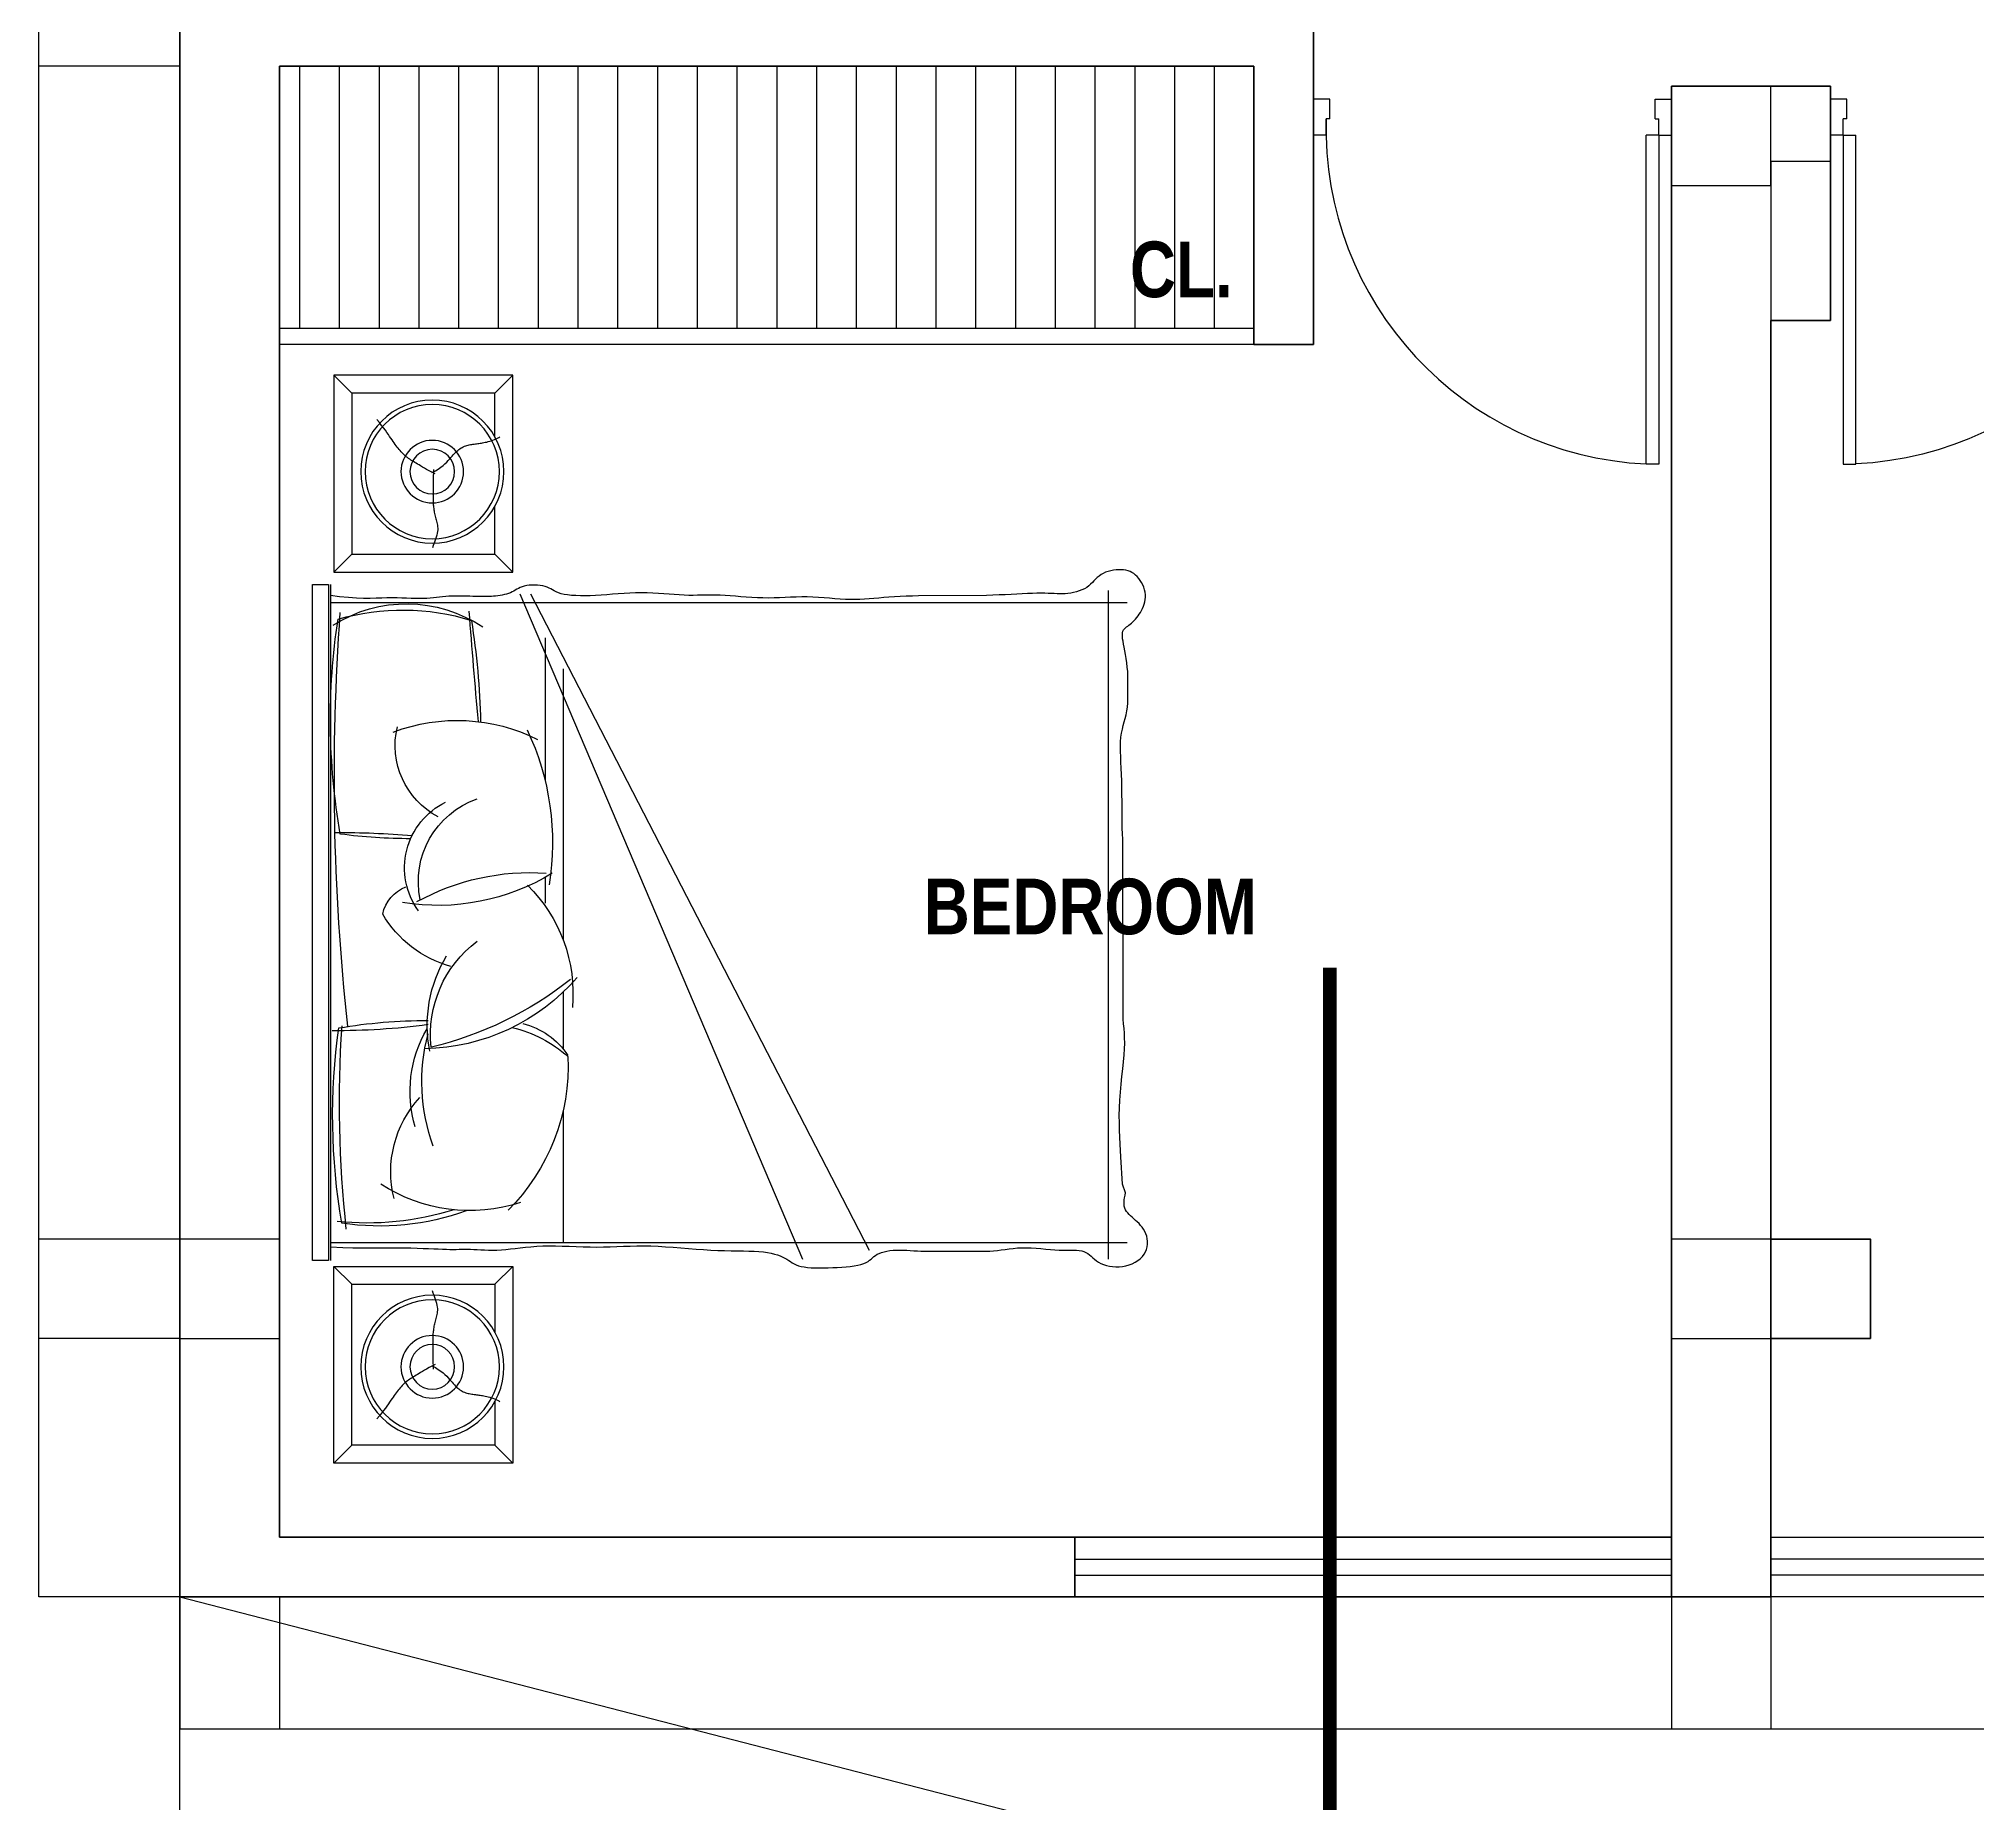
# Model space of a CAD drawing. Header units: millimetres. Extents: x -249630 to 95394, y -188036 to 109963.
# Drawn here: x -84215 to -78123, y 32017 to 37564 of the extents above; entities that cross this region are included whole.
import ezdxf

# ---------------------------------------------------------------- set-up
doc = ezdxf.new("R2010")
doc.units = ezdxf.units.MM
doc.header["$PDMODE"] = 2
doc.linetypes.add('ACAD_ISO04W100', pattern=[30, 24, -3, 0, -3])
for name, color, linetype in [('04', 4, 'Continuous'), ('cotas', 1, 'Continuous'), ('Layer1', 2, 'Continuous'), ('Layer11', 30, 'Continuous'), ('Layer2', 8, 'Continuous'), ('Layer3', 3, 'Continuous'), ('PUERTAS', 14, 'Continuous'), ('SUBTITULOS', 90, 'Continuous'), ('VEREDA', 1, 'Continuous')]:
    doc.layers.add(name, color=color, linetype=linetype)
doc.layers.add('MUROS', color=6, linetype='Continuous', lineweight=60)
doc.styles.add('COTAS', font='arial.ttf', dxfattribs={"width": 1.1})
doc.styles.add('SUBTITULOS(E)', font='swisscbi.ttf', dxfattribs={"oblique": 15, "height": 0.2})
doc.dimstyles.new('COTA1-50', dxfattribs={"dimscale": 0.5, "dimtxt": 0.22, "dimasz": 0.12, "dimexe": 0.08, "dimexo": 0.05, "dimgap": 0.076, "dimtad": 2, "dimzin": 4, "dimdsep": 46, "dimtxsty": 'COTAS', "dimblk": 'ARCHTICK', "dimcen": -0.1, "dimclrd": 141, "dimclre": 141, "dimclrt": 11, "dimadec": 0, "dimazin": 0, "dimtfac": 1, "dimtix": 1, "dimtmove": 1, "dimatfit": 3, "dimfxl": 1, "dimtolj": 1, "dimtzin": 0, "dimarcsym": 0})

# ---------------------------------------------------------------- blocks, each defined once
blk = doc.blocks.new('CAM-10')
for p, q in [((0.0258, 0), (0.0708, -0.045)), ((0.5208, 0), (0.4758, -0.045)), ((0.5523, 0.0087), (2.2523, 0.0087)), ((0.5973, 0.0087), (0.5973, -1.9947)), ((2.2073, 0.0087), (2.2073, -1.9947)), ((2.267, 0), (2.312, -0.045)), ((2.762, 0), (2.717, -0.045)), ((0.0258, -0.45), (0.0708, -0.405)), ((0.4758, -0.405), (0.5208, -0.45)), ((2.312, -0.405), (2.267, -0.45)), ((2.762, -0.45), (2.717, -0.405)), ((0.5752, -0.4673), (2.2487, -1.1782)), ((0.5752, -0.4939), (2.2259, -1.3455)), ((0.6862, -0.5313), (1.0469, -0.5313)), ((1.2887, -0.5313), (1.3538, -0.5313)), ((0.7643, -0.5763), (1.4457, -0.5763)), ((1.5772, -0.5763), (1.7202, -0.5763)), ((1.8762, -0.5763), (2.2073, -0.5763)), ((0.5669, -1.9463), (2.2487, -1.9463))]:
    blk.add_line(p, q)
for points in [[(0.5523, 0.0132), (2.2523, 0.0132), (2.2523, 0.0537), (0.5523, 0.0537)], [(0.5208, 0), (0.5208, -0.45), (0.0258, -0.45), (0.0258, 0)], [(2.267, 0), (2.267, -0.45), (2.762, -0.45), (2.762, 0)]]:
    blk.add_lwpolyline(points, close=True)
for points in [[(2.2181, 0.0087), (2.2195, -0.0224), (2.2202, -0.0478), (2.2206, -0.0722), (2.2207, -0.0954), (2.2207, -0.1174), (2.2205, -0.1383), (2.2205, -0.158), (2.2205, -0.1764), (2.2207, -0.1936), (2.2211, -0.2096), (2.2216, -0.2245), (2.2221, -0.2382), (2.2227, -0.2509), (2.2232, -0.2625), (2.2237, -0.2732), (2.224, -0.2829), (2.2241, -0.2917), (2.2242, -0.2999), (2.2241, -0.3075), (2.224, -0.3147), (2.2239, -0.3218), (2.2238, -0.3289), (2.2238, -0.3361), (2.224, -0.3437), (2.2243, -0.3518), (2.2247, -0.3604), (2.2252, -0.3695), (2.2256, -0.379), (2.2258, -0.389), (2.2259, -0.3993), (2.2258, -0.41), (2.2252, -0.421), (2.2243, -0.4323), (2.2231, -0.444), (2.2217, -0.4561), (2.2203, -0.4687), (2.2188, -0.4818), (2.2175, -0.4955), (2.2164, -0.5099), (2.2157, -0.5249), (2.2155, -0.5407), (2.2156, -0.5572), (2.216, -0.5741), (2.2165, -0.5914), (2.2171, -0.6089), (2.2177, -0.6264), (2.2181, -0.6439), (2.2183, -0.6612), (2.2181, -0.6781), (2.2177, -0.6948), (2.2171, -0.7114), (2.2165, -0.728), (2.216, -0.7447), (2.2156, -0.7617), (2.2155, -0.779), (2.2157, -0.7968), (2.2164, -0.8151), (2.2175, -0.8339), (2.2188, -0.8529), (2.2203, -0.8722), (2.2219, -0.8914), (2.2234, -0.9105), (2.2248, -0.9292), (2.2259, -0.9476), (2.2267, -0.9653), (2.2272, -0.9824), (2.2275, -0.9988), (2.2278, -1.0145), (2.228, -1.0294), (2.2284, -1.0434), (2.2289, -1.0565), (2.2297, -1.0686), (2.2308, -1.0797), (2.2323, -1.0899), (2.234, -1.0992), (2.236, -1.1076), (2.2383, -1.1153), (2.2407, -1.1222), (2.2434, -1.1283), (2.2461, -1.1339), (2.249, -1.1388), (2.252, -1.1434), (2.2549, -1.1478), (2.2578, -1.1522), (2.2605, -1.1569), (2.263, -1.162), (2.2652, -1.1678), (2.267, -1.1744), (2.2685, -1.1821), (2.2696, -1.1906), (2.2703, -1.2), (2.2708, -1.2101), (2.2709, -1.2206), (2.2709, -1.2316), (2.2706, -1.2429), (2.2702, -1.2543), (2.2697, -1.2656), (2.269, -1.2769), (2.2681, -1.2878), (2.267, -1.2982), (2.2657, -1.308), (2.2642, -1.3171), (2.2623, -1.3252), (2.2601, -1.3322), (2.2575, -1.338), (2.2547, -1.3429), (2.2517, -1.347), (2.2486, -1.3506), (2.2455, -1.3541), (2.2424, -1.3576), (2.2394, -1.3614), (2.2366, -1.3658), (2.2342, -1.3709), (2.232, -1.3768), (2.2302, -1.3834), (2.2287, -1.3905), (2.2274, -1.3981), (2.2266, -1.4061), (2.2261, -1.4143), (2.2259, -1.4228), (2.226, -1.4314), (2.2265, -1.4401), (2.227, -1.449), (2.2276, -1.4579), (2.2282, -1.4669), (2.2286, -1.476), (2.2287, -1.6402), (2.2284, -1.6494), (2.2277, -1.6587), (2.2267, -1.6681), (2.2254, -1.6777), (2.2241, -1.6875), (2.2227, -1.6976), (2.2216, -1.708), (2.2207, -1.7187), (2.2202, -1.7299), (2.2202, -1.7415), (2.2206, -1.7534), (2.2214, -1.7656), (2.2223, -1.7777), (2.2234, -1.7898), (2.2244, -1.8015), (2.2252, -1.8129), (2.2259, -1.8237), (2.2262, -1.8338), (2.2263, -1.8432), (2.2263, -1.8519), (2.2264, -1.8599), (2.2266, -1.8673), (2.2271, -1.8741), (2.2281, -1.8802), (2.2297, -1.8858), (2.2319, -1.8907), (2.2347, -1.8952), (2.238, -1.8995), (2.2416, -1.9037), (2.2453, -1.9079), (2.2491, -1.9123), (2.2528, -1.9171), (2.2563, -1.9225), (2.2594, -1.9286), (2.2621, -1.9352), (2.2644, -1.9424), (2.2662, -1.95), (2.2674, -1.9579), (2.2679, -1.9661), (2.2679, -1.9744), (2.267, -1.9827), (2.2655, -1.991), (2.2632, -1.9991), (2.2602, -2.0069), (2.2566, -2.0142), (2.2524, -2.0211), (2.2476, -2.0273), (2.2424, -2.0327), (2.2366, -2.0372), (2.2305, -2.0407), (2.2241, -2.0433), (2.2174, -2.045), (2.2107, -2.0458), (2.2039, -2.0459), (2.1973, -2.0451), (2.1908, -2.0437), (2.1847, -2.0416), (2.179, -2.039), (2.1736, -2.0358), (2.1686, -2.0322), (2.1639, -2.0283), (2.1594, -2.0242), (2.1552, -2.0199), (2.1512, -2.0155), (2.1473, -2.0112), (2.1436, -2.007), (2.1399, -2.003), (2.1362, -1.9993), (2.1325, -1.9959), (2.1286, -1.9929), (2.1245, -1.9904), (2.1203, -1.9884), (2.1157, -1.9871), (2.1107, -1.9865), (2.1055, -1.9865), (2.1, -1.987), (2.0942, -1.9879), (2.0882, -1.989), (2.0821, -1.9903), (2.0603, -1.9826), (1.9918, -1.9781), (1.9759, -1.9775), (1.9593, -1.9768), (1.9422, -1.976), (1.9245, -1.9753), (1.9063, -1.9748), (1.8876, -1.9747), (1.8684, -1.9751), (1.8487, -1.9761), (1.8288, -1.9776), (1.809, -1.9794), (1.7894, -1.9814), (1.7704, -1.9834), (1.7523, -1.9853), (1.7352, -1.9868), (1.7195, -1.9878), (1.7053, -1.9882), (1.6923, -1.9881), (1.6802, -1.9875), (1.6685, -1.9867), (1.657, -1.9856), (1.6452, -1.9846), (1.1928, -1.9835), (1.1794, -1.9827), (1.1648, -1.9821), (1.149, -1.9818), (1.1324, -1.9816), (1.1152, -1.9815), (1.0977, -1.9815), (1.0801, -1.9814), (1.0627, -1.9812), (1.0458, -1.9808), (1.0295, -1.9802), (1.014, -1.9795), (0.9992, -1.9788), (0.9851, -1.9782), (0.9717, -1.9778), (0.9591, -1.9777), (0.9473, -1.978), (0.9362, -1.9789), (0.9259, -1.9804), (0.9161, -1.9824), (0.9068, -1.9847), (0.8977, -1.9871), (0.8887, -1.9896), (0.8796, -1.9919), (0.8701, -1.9939), (0.8602, -1.9954), (0.8497, -1.9963), (0.7937, -1.9965), (0.7824, -1.9963), (0.771, -1.9957), (0.7597, -1.9947), (0.7486, -1.9934), (0.7379, -1.9919), (0.7278, -1.9903), (0.7184, -1.9886), (0.7099, -1.987), (0.702, -1.9855), (0.6949, -1.9841), (0.6885, -1.9831), (0.6827, -1.9825), (0.6777, -1.9823), (0.6733, -1.9827), (0.6696, -1.9837), (0.6664, -1.9853), (0.6636, -1.9874), (0.6611, -1.9899), (0.6588, -1.9927), (0.6566, -1.9958), (0.6543, -1.999), (0.6518, -2.0023), (0.649, -2.0057), (0.646, -2.009), (0.6427, -2.0123), (0.6391, -2.0155), (0.6352, -2.0187), (0.631, -2.0218), (0.6267, -2.0248), (0.622, -2.0277), (0.6172, -2.0305), (0.6121, -2.0331), (0.6068, -2.0354), (0.6013, -2.0374), (0.5956, -2.0389), (0.5898, -2.04), (0.5838, -2.0405), (0.5777, -2.0404), (0.5715, -2.0395), (0.5652, -2.0381), (0.559, -2.036), (0.553, -2.0335), (0.5472, -2.0305), (0.5417, -2.0271), (0.5366, -2.0234), (0.5321, -2.0195), (0.5281, -2.0153), (0.5247, -2.011), (0.5218, -2.0064), (0.5195, -2.0016), (0.5177, -1.9966), (0.5163, -1.9912), (0.5154, -1.9855), (0.515, -1.9795), (0.515, -1.9732), (0.5154, -1.9666), (0.5162, -1.9599), (0.5174, -1.9532), (0.5192, -1.9467), (0.5213, -1.9403), (0.5239, -1.9344), (0.527, -1.9288), (0.5306, -1.9239), (0.5345, -1.9194), (0.5386, -1.9151), (0.5429, -1.911), (0.5473, -1.9069), (0.5515, -1.9026), (0.5556, -1.8979), (0.5593, -1.8927), (0.5627, -1.887), (0.5656, -1.8806), (0.5682, -1.8739), (0.5703, -1.8669), (0.5721, -1.8597), (0.5735, -1.8525), (0.5745, -1.8453), (0.5752, -1.8382), (0.5755, -1.8315), (0.5755, -1.8248), (0.5753, -1.8181), (0.575, -1.8112), (0.5746, -1.8039), (0.5743, -1.7961), (0.574, -1.7875), (0.5739, -1.778), (0.574, -1.7675), (0.5743, -1.7561), (0.5748, -1.7437), (0.5754, -1.7306), (0.5761, -1.7168), (0.5768, -1.7024), (0.5776, -1.6875), (0.5783, -1.6722), (0.579, -1.6566), (0.5797, -1.6409), (0.5803, -1.4701), (0.5809, -1.4545), (0.5816, -1.4391), (0.5823, -1.424), (0.5831, -1.4095), (0.584, -1.3956), (0.585, -1.3824), (0.5861, -1.3698), (0.5871, -1.3577), (0.5881, -1.3459), (0.5889, -1.3342), (0.5895, -1.3226), (0.5898, -1.3108), (0.5897, -1.2986), (0.5893, -1.286), (0.5886, -1.273), (0.5876, -1.2597), (0.5866, -1.2461), (0.5855, -1.2323), (0.5846, -1.2183), (0.5838, -1.2043), (0.5834, -1.1903), (0.5833, -1.1763), (0.5836, -1.1623), (0.5841, -1.1484), (0.5847, -1.1345), (0.5852, -1.1206), (0.5857, -1.1067), (0.586, -1.0927), (0.5859, -1.0787), (0.5855, -1.0647), (0.5847, -1.0507), (0.5838, -1.0367), (0.5827, -1.023), (0.5816, -1.0094), (0.5805, -0.9962), (0.5796, -0.9834), (0.579, -0.971), (0.5786, -0.9591), (0.5786, -0.9477), (0.5787, -0.9365), (0.579, -0.9255), (0.5792, -0.9145), (0.5793, -0.9034), (0.5793, -0.8921), (0.579, -0.8804), (0.5783, -0.8683), (0.5774, -0.8557), (0.5764, -0.8428), (0.5753, -0.8295), (0.5743, -0.8158), (0.5734, -0.8019), (0.5728, -0.7877), (0.5726, -0.7733), (0.5728, -0.7587), (0.5734, -0.7441), (0.5743, -0.7294), (0.5754, -0.7147), (0.5766, -0.7002), (0.5777, -0.6858), (0.5787, -0.6717), (0.5796, -0.658), (0.5802, -0.6447), (0.5804, -0.6319), (0.5804, -0.6197), (0.58, -0.6082), (0.5793, -0.5975), (0.5783, -0.5877), (0.5769, -0.5789), (0.5752, -0.5712), (0.5731, -0.5646), (0.5708, -0.559), (0.5683, -0.554), (0.5657, -0.5496), (0.5632, -0.5453), (0.5608, -0.541), (0.5586, -0.5364), (0.5568, -0.5313), (0.5553, -0.5254), (0.5543, -0.519), (0.5536, -0.5122), (0.5534, -0.5052), (0.5535, -0.4982), (0.554, -0.4913), (0.5549, -0.4847), (0.5562, -0.4787), (0.5577, -0.4733), (0.5596, -0.4685), (0.5617, -0.4641), (0.5639, -0.4601), (0.5662, -0.4561), (0.5684, -0.4522), (0.5706, -0.4482), (0.5726, -0.4438), (0.5744, -0.4391), (0.576, -0.4341), (0.5773, -0.4288), (0.5785, -0.4233), (0.5795, -0.4178), (0.5803, -0.4122), (0.581, -0.4067), (0.5815, -0.4014), (0.5819, -0.3962), (0.5822, -0.3912), (0.5824, -0.3862), (0.5825, -0.3811), (0.5825, -0.3757), (0.5825, -0.37), (0.5823, -0.3638), (0.5821, -0.357), (0.5819, -0.3496), (0.5816, -0.3415), (0.5813, -0.3331), (0.5811, -0.3243), (0.581, -0.3154), (0.581, -0.3065), (0.5811, -0.2977), (0.5815, -0.2892), (0.5821, -0.2811), (0.5828, -0.2732), (0.5837, -0.2655), (0.5846, -0.2579), (0.5854, -0.25), (0.5862, -0.242), (0.5868, -0.2335), (0.5872, -0.2246), (0.5873, -0.215), (0.5872, -0.2048), (0.5869, -0.194), (0.5866, -0.1828), (0.5862, -0.171), (0.5859, -0.1588), (0.5858, -0.1463), (0.5859, -0.1333), (0.5863, -0.1201), (0.5867, -0.1061), (0.587, -0.0912), (0.587, -0.0748), (0.5863, -0.0567), (0.5849, -0.0365), (0.5826, -0.0138), (0.5794, 0.0087)], [(0.1811, -0.405), (0.0708, -0.405), (0.0708, -0.045), (0.4758, -0.045), (0.4758, -0.405), (0.3551, -0.405)], [(2.6066, -0.405), (2.717, -0.405), (2.717, -0.045), (2.312, -0.045), (2.312, -0.405), (2.4327, -0.405)], [(0.2736, -0.2544), (0.2697, -0.2464), (0.266, -0.2394), (0.2626, -0.2331), (0.2595, -0.2276), (0.2566, -0.2226), (0.2539, -0.2181), (0.2514, -0.214), (0.249, -0.2102), (0.2468, -0.2066), (0.2448, -0.2031), (0.2428, -0.1998), (0.2408, -0.1966), (0.2389, -0.1935), (0.237, -0.1906), (0.235, -0.1877), (0.2329, -0.1849), (0.2307, -0.1821), (0.2284, -0.1794), (0.226, -0.1768), (0.2235, -0.1742), (0.2208, -0.1716), (0.2181, -0.1691), (0.2153, -0.1666), (0.2124, -0.1641), (0.2094, -0.1616), (0.2062, -0.1592), (0.203, -0.1567), (0.1995, -0.1542), (0.196, -0.1516), (0.1922, -0.1489), (0.1882, -0.1462), (0.1839, -0.1433), (0.1794, -0.1402), (0.1747, -0.137), (0.1695, -0.1334), (0.164, -0.1295), (0.1581, -0.125), (0.1517, -0.12), (0.1448, -0.1143), (0.1373, -0.1079)], [(2.5141, -0.2544), (2.5181, -0.2464), (2.5217, -0.2394), (2.5251, -0.2331), (2.5283, -0.2276), (2.5312, -0.2226), (2.5339, -0.2181), (2.5364, -0.214), (2.5387, -0.2102), (2.5409, -0.2066), (2.543, -0.2031), (2.545, -0.1998), (2.5469, -0.1966), (2.5489, -0.1935), (2.5508, -0.1906), (2.5528, -0.1877), (2.5549, -0.1849), (2.5571, -0.1821), (2.5594, -0.1794), (2.5618, -0.1768), (2.5643, -0.1742), (2.5669, -0.1716), (2.5696, -0.1691), (2.5725, -0.1666), (2.5754, -0.1641), (2.5784, -0.1616), (2.5815, -0.1592), (2.5848, -0.1567), (2.5882, -0.1542), (2.5918, -0.1516), (2.5956, -0.1489), (2.5996, -0.1462), (2.6038, -0.1433), (2.6083, -0.1402), (2.6131, -0.137), (2.6182, -0.1334), (2.6237, -0.1295), (2.6297, -0.125), (2.6361, -0.12), (2.643, -0.1143), (2.6505, -0.1079)], [(0.2706, -0.2466), (0.2661, -0.2551), (0.2616, -0.2625), (0.2571, -0.2689), (0.2527, -0.2745), (0.2484, -0.2793), (0.2443, -0.2836), (0.2402, -0.2874), (0.2364, -0.2909), (0.2327, -0.2941), (0.2292, -0.2972), (0.2259, -0.3001), (0.2228, -0.303), (0.2199, -0.3057), (0.2172, -0.3084), (0.2147, -0.3112), (0.2125, -0.3139), (0.2104, -0.3167), (0.2086, -0.3196), (0.207, -0.3225), (0.2055, -0.3254), (0.2043, -0.3284), (0.2032, -0.3314), (0.2022, -0.3344), (0.2014, -0.3375), (0.2007, -0.3405), (0.2001, -0.3435), (0.1996, -0.3465), (0.1992, -0.3496), (0.1988, -0.3526), (0.1984, -0.3556), (0.198, -0.3586), (0.1977, -0.3617), (0.1973, -0.3647), (0.1968, -0.3678), (0.1964, -0.3709), (0.1958, -0.374), (0.1952, -0.3773), (0.1944, -0.3807), (0.1936, -0.3842), (0.1926, -0.3879), (0.1916, -0.3918), (0.1904, -0.3957), (0.189, -0.3997), (0.1876, -0.4037), (0.1859, -0.4075), (0.1842, -0.4111), (0.1823, -0.4144), (0.1802, -0.4173)], [(0.2626, -0.2507), (0.2711, -0.25), (0.2786, -0.2497), (0.2853, -0.2495), (0.2912, -0.2494), (0.2964, -0.2495), (0.3012, -0.2496), (0.3055, -0.2497), (0.3097, -0.2498), (0.3136, -0.2498), (0.3175, -0.2498), (0.3212, -0.2497), (0.3249, -0.2496), (0.3284, -0.2495), (0.3319, -0.2494), (0.3353, -0.2493), (0.3386, -0.2493), (0.3418, -0.2493), (0.345, -0.2494), (0.3482, -0.2496), (0.3513, -0.2498), (0.3544, -0.2501), (0.3575, -0.2505), (0.3607, -0.2509), (0.3638, -0.2513), (0.367, -0.2519), (0.3702, -0.2525), (0.3734, -0.2531), (0.3766, -0.2538), (0.3799, -0.2546), (0.3831, -0.2554), (0.3864, -0.2562), (0.3897, -0.2571), (0.393, -0.2579), (0.3963, -0.2588), (0.3997, -0.2596), (0.4031, -0.2603), (0.4067, -0.2607), (0.4105, -0.2609), (0.4144, -0.2609), (0.4186, -0.2604), (0.423, -0.2596), (0.4277, -0.2584), (0.4325, -0.257), (0.4376, -0.2553), (0.4428, -0.2535), (0.4482, -0.2517), (0.4537, -0.2498), (0.4594, -0.248)], [(2.5252, -0.2507), (2.5167, -0.25), (2.5091, -0.2497), (2.5025, -0.2495), (2.4966, -0.2494), (2.4913, -0.2495), (2.4866, -0.2496), (2.4822, -0.2497), (2.4781, -0.2498), (2.4741, -0.2498), (2.4703, -0.2498), (2.4665, -0.2497), (2.4629, -0.2496), (2.4593, -0.2495), (2.4559, -0.2494), (2.4525, -0.2493), (2.4492, -0.2493), (2.4459, -0.2493), (2.4427, -0.2494), (2.4396, -0.2496), (2.4365, -0.2498), (2.4333, -0.2501), (2.4302, -0.2505), (2.4271, -0.2509), (2.424, -0.2513), (2.4208, -0.2519), (2.4176, -0.2525), (2.4144, -0.2531), (2.4112, -0.2538), (2.4079, -0.2546), (2.4046, -0.2554), (2.4014, -0.2562), (2.3981, -0.2571), (2.3948, -0.2579), (2.3915, -0.2588), (2.3881, -0.2596), (2.3846, -0.2603), (2.381, -0.2607), (2.3773, -0.2609), (2.3733, -0.2609), (2.3692, -0.2604), (2.3648, -0.2596), (2.3601, -0.2584), (2.3553, -0.257), (2.3502, -0.2553), (2.345, -0.2535), (2.3396, -0.2517), (2.334, -0.2498), (2.3284, -0.248)], [(2.5171, -0.2466), (2.5216, -0.2551), (2.5262, -0.2625), (2.5306, -0.2689), (2.535, -0.2745), (2.5393, -0.2793), (2.5435, -0.2836), (2.5475, -0.2874), (2.5514, -0.2909), (2.5551, -0.2941), (2.5586, -0.2972), (2.5619, -0.3001), (2.565, -0.303), (2.5679, -0.3057), (2.5706, -0.3084), (2.573, -0.3112), (2.5753, -0.3139), (2.5773, -0.3167), (2.5791, -0.3196), (2.5808, -0.3225), (2.5822, -0.3254), (2.5835, -0.3284), (2.5846, -0.3314), (2.5856, -0.3344), (2.5864, -0.3375), (2.5871, -0.3405), (2.5877, -0.3435), (2.5882, -0.3465), (2.5886, -0.3496), (2.589, -0.3526), (2.5894, -0.3556), (2.5897, -0.3586), (2.5901, -0.3617), (2.5905, -0.3647), (2.5909, -0.3678), (2.5914, -0.3709), (2.592, -0.374), (2.5926, -0.3773), (2.5933, -0.3807), (2.5942, -0.3842), (2.5951, -0.3879), (2.5962, -0.3918), (2.5974, -0.3957), (2.5987, -0.3997), (2.6002, -0.4037), (2.6018, -0.4075), (2.6036, -0.4111), (2.6055, -0.4144), (2.6076, -0.4173)]]:
    blk.add_lwpolyline(points)
for centre, radius in [((0.2681, -0.2474), 0.18), ((0.2681, -0.2474), 0.1687), ((2.5196, -0.2474), 0.18), ((2.5196, -0.2474), 0.1687), ((0.2681, -0.2474), 0.0787), ((0.2681, -0.2474), 0.0562), ((2.5196, -0.2474), 0.0787), ((2.5196, -0.2474), 0.0562)]:
    blk.add_circle(centre, radius)
for centre, radius, start, end in [((0.9448, -0.1827), 0.3443, 147.51, 213.8336), ((0.8919, -1.6694), 1.6781, 80.1255, 98.6619), ((-0.0373, -0.0072), 1.7117, 352.2931, 0.3959), ((1.8886, -1.5749), 1.5781, 80.1602, 98.06), ((1.2026, -0.1729), 0.5864, 163.9263, 197.1409), ((1.0384, -5.792), 5.7909, 83.80731, 94.12107), ((3.7557, 0.0006), 2.5803, 180.1063, 184.3854), ((-0.142, -0.1915), 1.3333, 359.9394, 7.5533), ((2.9838, -0.2355), 1.3353, 170.3802, 180.0522), ((1.8547, -3.0138), 2.9996, 83.9026, 93.6759), ((1.4317, -0.084), 0.7262, 342.5841, 6.0048), ((1.5349, -0.1159), 0.6307, 339.923, 8.7433), ((1.401, -0.2158), 0.0952, 102.1757, 158.3207), ((1.2366, -0.3698), 0.2861, 15.4018, 59.7122), ((2.0287, -0.4166), 0.2736, 75.7237, 132.8701), ((1.7226, -0.3407), 0.4043, 341.4524, 33.4512), ((1.348, -0.3096), 0.4542, 159.3026, 206.5026), ((0.9571, -0.3563), 0.2023, 27.7042, 103.4903), ((1.2649, -0.362), 0.1844, 54.1671, 153.8421), ((0.8056, -0.2612), 0.5535, 328.6542, 9.1977), ((1.8267, -0.5041), 0.3125, 73.366, 120.2524), ((1.2991, -0.4323), 0.22, 78.0413, 160.8342), ((1.8608, -0.4917), 0.5842, 151.0456, 184.1497), ((1.683, -0.5343), 0.2914, 83.6273, 143.2855), ((1.66, -0.5697), 0.335, 78.6667, 121.2633), ((1.2036, -0.2205), 0.5159, 310.7395, 359.0576), ((1.8027, -0.6909), 0.4698, 69.8892, 104.8634), ((0.835, -0.0331), 0.9057, 321.6953, 346.4626), ((-0.4649, -14.9323), 14.6323, 84.65974, 85.75157), ((0.9425, 1.5398), 1.9092, 260.953, 268.6517), ((1.7635, -0.0793), 0.5096, 267.2589, 315.2997), ((1.2021, 0.1177), 0.6673, 244.7809, 279.0606), ((1.5813, -0.2183), 0.3828, 224.5284, 275.2229), ((1.8407, -0.4297), 0.1898, 193.6849, 236.7035), ((1.973, -0.378), 0.3145, 192.9388, 221.9636)]:
    blk.add_arc(centre, radius, start, end)
blk = doc.blocks.new('A$C69810C7B')
at = {"layer": 'PUERTAS', "color": 2}
for p, q in [((-0.99, -0.05), (-0.99, -0.15)), ((-0.945, -0.05), (-0.99, -0.05)), ((-0.945, -0.105), (-0.945, -0.05)), ((-0.045, -0.105), (-0.045, -0.05)), ((-0.045, -0.05), (0, -0.05)), ((0, -0.05), (0, -0.15)), ((-0.945, -0.105), (-0.955, -0.105)), ((-0.955, -0.15), (-0.955, -0.105)), ((-0.045, -0.105), (-0.035, -0.105)), ((-0.035, -0.15), (-0.035, -0.105)), ((-0.955, -0.15), (-0.99, -0.15)), ((-0.035, -0.15), (-0.07, -0.15)), ((-0.07, -1.06), (-0.07, -0.15)), ((-0.035, -0.15), (0, -0.15)), ((-0.035, -0.15), (-0.035, -1.06)), ((-0.035, -1.06), (-0.07, -1.06))]:
    blk.add_line(p, q, dxfattribs=at)
at = {"layer": 'PUERTAS', "color": 1}
blk.add_arc((-0.0268, -0.1318), 0.9286, 178.348, 267.335, dxfattribs=at)
blk = doc.blocks.new('_ArchTick')
at = {"color": 0, "linetype": 'ByBlock', "const_width": 0.15}
blk.add_lwpolyline([(-0.5, -0.5), (0.5, 0.5)], dxfattribs=at)
blk = doc.blocks.new('*D93')
at = {"layer": 'cotas', "color": 141, "lineweight": -2, "transparency": 16777216}
for p, q in [((-83771.3, 33477.8), (-84214.9, 33477.8)), ((-84214.8, 32665.3), (-84214.8, 33477.8)), ((-83771.3, 32665.3), (-84214.9, 32665.3))]:
    blk.add_line(p, q, dxfattribs=at)
at = {"layer": 'Defpoints', "color": 0, "transparency": 16777216}
for p in [(-84214.8, 33477.8), (-83771.3, 33477.8), (-83771.3, 32665.3)]:
    blk.add_point(p, dxfattribs=at)
at = {"layer": 'cotas', "color": 141, "lineweight": -2, "transparency": 16777216, "xscale": 0.06, "yscale": 0.06, "zscale": 0.06}
for p, rotation in [((-84214.8, 33477.8), 90), ((-84214.8, 32665.3), 270)]:
    blk.add_blockref('_ArchTick', p, dxfattribs=dict(at, rotation=rotation))
at = {"layer": 'cotas', "color": 11, "transparency": 16777216, "insert": (-84214.9, 33071.5), "char_height": 0.11, "attachment_point": 5, "rotation": 90, "style": 'COTAS'}
blk.add_mtext('\\A1;812.50', dxfattribs=at)
blk = doc.blocks.new('*D94')
at = {"layer": 'cotas', "color": 141, "lineweight": -2, "transparency": 16777216}
for p, q in [((-83771.3, 33790.3), (-84214.9, 33790.3)), ((-84214.8, 33477.8), (-84214.8, 33790.3)), ((-83771.3, 33477.8), (-84214.9, 33477.8))]:
    blk.add_line(p, q, dxfattribs=at)
at = {"layer": 'Defpoints', "color": 0, "transparency": 16777216}
for p in [(-84214.8, 33790.3), (-83771.3, 33790.3), (-83771.3, 33477.8)]:
    blk.add_point(p, dxfattribs=at)
at = {"layer": 'cotas', "color": 141, "lineweight": -2, "transparency": 16777216, "xscale": 0.06, "yscale": 0.06, "zscale": 0.06}
for p, rotation in [((-84214.8, 33790.3), 90), ((-84214.8, 33477.8), 270)]:
    blk.add_blockref('_ArchTick', p, dxfattribs=dict(at, rotation=rotation))
at = {"layer": 'cotas', "color": 11, "transparency": 16777216, "insert": (-84214.9, 33634), "char_height": 0.11, "attachment_point": 5, "rotation": 90, "style": 'COTAS'}
blk.add_mtext('\\A1;312.50', dxfattribs=at)
blk = doc.blocks.new('*D95')
at = {"layer": 'cotas', "color": 141, "lineweight": -2, "transparency": 16777216}
for p, q in [((-83771.3, 37665.3), (-84214.9, 37665.3)), ((-84214.8, 37477.8), (-84214.8, 37665.3)), ((-83771.3, 37477.8), (-84214.9, 37477.8))]:
    blk.add_line(p, q, dxfattribs=at)
at = {"layer": 'Defpoints', "color": 0, "transparency": 16777216}
for p in [(-84214.8, 37665.3), (-83771.3, 37665.3), (-83771.3, 37477.8)]:
    blk.add_point(p, dxfattribs=at)
at = {"layer": 'cotas', "color": 141, "lineweight": -2, "transparency": 16777216, "xscale": 0.06, "yscale": 0.06, "zscale": 0.06}
for p, rotation in [((-84214.8, 37665.3), 90), ((-84214.8, 37477.8), 270)]:
    blk.add_blockref('_ArchTick', p, dxfattribs=dict(at, rotation=rotation))
at = {"layer": 'cotas', "color": 11, "transparency": 16777216, "insert": (-84214.9, 37571.5), "char_height": 0.11, "attachment_point": 5, "rotation": 90, "style": 'COTAS'}
blk.add_mtext('\\A1;187.50', dxfattribs=at)
blk = doc.blocks.new('*D96')
at = {"layer": 'cotas', "color": 141, "lineweight": -2, "transparency": 16777216}
for p, q in [((-83771.3, 37477.8), (-84214.9, 37477.8)), ((-84214.8, 33790.3), (-84214.8, 37477.8)), ((-83771.3, 33790.3), (-84214.9, 33790.3))]:
    blk.add_line(p, q, dxfattribs=at)
at = {"layer": 'Defpoints', "color": 0, "transparency": 16777216}
for p in [(-84214.8, 37477.8), (-83771.3, 37477.8), (-83771.3, 33790.3)]:
    blk.add_point(p, dxfattribs=at)
at = {"layer": 'cotas', "color": 141, "lineweight": -2, "transparency": 16777216, "xscale": 0.06, "yscale": 0.06, "zscale": 0.06}
for p, rotation in [((-84214.8, 37477.8), 90), ((-84214.8, 33790.3), 270)]:
    blk.add_blockref('_ArchTick', p, dxfattribs=dict(at, rotation=rotation))
at = {"layer": 'cotas', "color": 11, "transparency": 16777216, "insert": (-84214.9, 35634), "char_height": 0.11, "attachment_point": 5, "rotation": 90, "style": 'COTAS'}
blk.add_mtext('\\A1;3687.50', dxfattribs=at)
blk = doc.blocks.new('*D111')
at = {"layer": 'cotas', "color": 141, "lineweight": -2, "transparency": 16777216}
for p, q in [((-83771.3, 32665.2), (-83771.3, 32250.8)), ((-83458.8, 32665.2), (-83458.8, 32250.8)), ((-83771.3, 32250.8), (-83458.8, 32250.8))]:
    blk.add_line(p, q, dxfattribs=at)
at = {"layer": 'Defpoints', "color": 0, "transparency": 16777216}
for p in [(-83771.3, 32665.3), (-83458.8, 32665.3), (-83458.8, 32250.8)]:
    blk.add_point(p, dxfattribs=at)
at = {"layer": 'cotas', "color": 141, "lineweight": -2, "transparency": 16777216, "xscale": 0.06, "yscale": 0.06, "zscale": 0.06, "rotation": 180}
blk.add_blockref('_ArchTick', (-83771.3, 32250.8), dxfattribs=at)
at = {"layer": 'cotas', "color": 141, "lineweight": -2, "transparency": 16777216, "xscale": 0.06, "yscale": 0.06, "zscale": 0.06}
blk.add_blockref('_ArchTick', (-83458.8, 32250.8), dxfattribs=at)
at = {"layer": 'cotas', "color": 11, "transparency": 16777216, "insert": (-83615.1, 32250.7), "char_height": 0.11, "attachment_point": 5, "style": 'COTAS'}
blk.add_mtext('\\A1;312.50', dxfattribs=at)
blk = doc.blocks.new('*D112')
at = {"layer": 'cotas', "color": 141, "lineweight": -2, "transparency": 16777216}
for p, q in [((-83458.8, 32665.2), (-83458.8, 32250.8)), ((-79083.8, 32665.2), (-79083.8, 32250.8)), ((-83458.8, 32250.8), (-79083.8, 32250.8))]:
    blk.add_line(p, q, dxfattribs=at)
at = {"layer": 'Defpoints', "color": 0, "transparency": 16777216}
for p in [(-83458.8, 32665.3), (-79083.8, 32665.3), (-79083.8, 32250.8)]:
    blk.add_point(p, dxfattribs=at)
at = {"layer": 'cotas', "color": 141, "lineweight": -2, "transparency": 16777216, "xscale": 0.06, "yscale": 0.06, "zscale": 0.06, "rotation": 180}
blk.add_blockref('_ArchTick', (-83458.8, 32250.8), dxfattribs=at)
at = {"layer": 'cotas', "color": 141, "lineweight": -2, "transparency": 16777216, "xscale": 0.06, "yscale": 0.06, "zscale": 0.06}
blk.add_blockref('_ArchTick', (-79083.8, 32250.8), dxfattribs=at)
at = {"layer": 'cotas', "color": 11, "transparency": 16777216, "insert": (-81271.3, 32250.7), "char_height": 0.11, "attachment_point": 5, "style": 'COTAS'}
blk.add_mtext('\\A1;4375.00', dxfattribs=at)
blk = doc.blocks.new('*D113')
at = {"layer": 'cotas', "color": 141, "lineweight": -2, "transparency": 16777216}
for p, q in [((-79083.8, 32665.2), (-79083.8, 32250.8)), ((-78771.3, 32665.2), (-78771.3, 32250.8)), ((-79083.8, 32250.8), (-78771.3, 32250.8))]:
    blk.add_line(p, q, dxfattribs=at)
at = {"layer": 'Defpoints', "color": 0, "transparency": 16777216}
for p in [(-79083.8, 32665.3), (-78771.3, 32665.3), (-78771.3, 32250.8)]:
    blk.add_point(p, dxfattribs=at)
at = {"layer": 'cotas', "color": 141, "lineweight": -2, "transparency": 16777216, "xscale": 0.06, "yscale": 0.06, "zscale": 0.06, "rotation": 180}
blk.add_blockref('_ArchTick', (-79083.8, 32250.8), dxfattribs=at)
at = {"layer": 'cotas', "color": 141, "lineweight": -2, "transparency": 16777216, "xscale": 0.06, "yscale": 0.06, "zscale": 0.06}
blk.add_blockref('_ArchTick', (-78771.3, 32250.8), dxfattribs=at)
at = {"layer": 'cotas', "color": 11, "transparency": 16777216, "insert": (-78927.6, 32250.7), "char_height": 0.11, "attachment_point": 5, "style": 'COTAS'}
blk.add_mtext('\\A1;312.50', dxfattribs=at)
blk = doc.blocks.new('*D114')
at = {"layer": 'cotas', "color": 141, "lineweight": -2, "transparency": 16777216}
for p, q in [((-78771.3, 32665.2), (-78771.3, 32250.8)), ((-74396.3, 32665.2), (-74396.3, 32250.8)), ((-78771.3, 32250.8), (-74396.3, 32250.8))]:
    blk.add_line(p, q, dxfattribs=at)
at = {"layer": 'Defpoints', "color": 0, "transparency": 16777216}
for p in [(-78771.3, 32665.3), (-74396.3, 32665.3), (-74396.3, 32250.8)]:
    blk.add_point(p, dxfattribs=at)
at = {"layer": 'cotas', "color": 141, "lineweight": -2, "transparency": 16777216, "xscale": 0.06, "yscale": 0.06, "zscale": 0.06, "rotation": 180}
blk.add_blockref('_ArchTick', (-78771.3, 32250.8), dxfattribs=at)
at = {"layer": 'cotas', "color": 141, "lineweight": -2, "transparency": 16777216, "xscale": 0.06, "yscale": 0.06, "zscale": 0.06}
blk.add_blockref('_ArchTick', (-74396.3, 32250.8), dxfattribs=at)
at = {"layer": 'cotas', "color": 11, "transparency": 16777216, "insert": (-76583.8, 32250.7), "char_height": 0.11, "attachment_point": 5, "style": 'COTAS'}
blk.add_mtext('\\A1;4375.00', dxfattribs=at)

msp = doc.modelspace()

# ---------------------------------------------------------------- hatches: boundary and pattern name
at = {"layer": 'Layer2'}
h = msp.add_hatch(dxfattribs=at)
h.set_pattern_fill('_USER', color=256, scale=125, angle=90, style=0, pattern_type=0)
h.set_pattern_definition([(90, (-230894.77, -222643.12), (-125, 8e-15), [])])
h.paths.add_polyline_path([(-80396.318, 40727.773), (-80396.318, 41552.773), (-83458.818, 41552.773), (-83458.818, 40727.773)])
h.paths.add_polyline_path([(-74396.318, 40727.773), (-74396.318, 41552.773), (-77458.818, 41552.773), (-77458.818, 40727.773)])
h.paths.add_polyline_path([(-83458.818, 37477.773), (-83458.818, 36652.773), (-80396.318, 36652.773), (-80396.318, 37477.773)])
h.paths.add_polyline_path([(-80831.669, 40788.735), (-80437.464, 40788.735), (-80437.464, 41063.508), (-80831.669, 41063.508)], flags=24)
h.paths.add_polyline_path([(-74811.2, 40788.735), (-74416.995, 40788.735), (-74416.995, 41063.508), (-74811.2, 41063.508)], flags=24)
h.paths.add_polyline_path([(-80831.669, 36701.694), (-80437.464, 36701.694), (-80437.464, 36976.467), (-80831.669, 36976.467)], flags=24)

# ---------------------------------------------------------------- linework, layer by layer
at = {"layer": '04'}
for p, q in [((-79083.818, 32852.773), (-79083.818, 32665.273)), ((-79083.818, 32665.273), (-79083.818, 32852.773)), ((-78771.318, 32665.273), (-78771.318, 32852.773))]:
    msp.add_line(p, q, dxfattribs=at)
at = {"layer": 'Layer1', "linetype": 'Continuous'}
for p, q in [((-80958.818, 32852.773), (-79083.818, 32852.773)), ((-79083.818, 32852.773), (-80958.818, 32852.773)), ((-78771.318, 32852.773), (-76896.318, 32852.773)), ((-79083.818, 32665.273), (-80958.818, 32665.273)), ((-80958.818, 32665.273), (-79083.818, 32665.273)), ((-76896.318, 32665.273), (-78771.318, 32665.273))]:
    msp.add_line(p, q, dxfattribs=at)
at = {"layer": 'Layer11'}
for p, q in [((-80396.318, 36652.773), (-83458.818, 36652.773)), ((-80396.318, 36602.773), (-83458.818, 36602.773))]:
    msp.add_line(p, q, dxfattribs=at)
at = {"layer": 'Layer2'}
msp.add_lwpolyline([(-83771.318, 32665.273), (-72396.318, 29727.773)], dxfattribs=at)
at = {"layer": 'Layer3', "linetype": 'ACAD_ISO04W100', "ltscale": 0.025, "const_width": 43.75}
msp.add_lwpolyline([(-80157.59, 29425.278), (-80157.59, 34643.91)], dxfattribs=at)
at = {"layer": 'MUROS'}
for p, q in [((-83771.318, 32665.273), (-83771.318, 45540.273)), ((-80208.818, 36602.773), (-80208.818, 37665.273)), ((-83458.818, 32852.773), (-83458.818, 37477.773)), ((-80396.318, 37477.773), (-83458.818, 37477.773)), ((-80396.318, 36602.773), (-80396.318, 37477.773)), ((-79083.818, 32665.273), (-79083.818, 37415.273)), ((-78583.818, 37415.273), (-79083.818, 37415.273)), ((-78583.818, 37415.273), (-78583.818, 36677.773)), ((-78771.318, 33790.273), (-78771.318, 36677.773)), ((-78583.818, 36677.773), (-78771.318, 36677.773)), ((-80208.818, 36602.773), (-80396.318, 36602.773)), ((-78771.318, 32665.273), (-78771.318, 33477.773)), ((-80958.818, 32852.773), (-83458.818, 32852.773)), ((-80958.818, 32665.273), (-80958.818, 32852.773)), ((-80958.818, 32852.773), (-80958.818, 32665.273)), ((-80958.818, 32665.273), (-83771.318, 32665.273)), ((-78771.318, 32665.273), (-79083.818, 32665.273))]:
    msp.add_line(p, q, dxfattribs=at)
msp.add_lwpolyline([(-78771.318, 33790.273), (-78458.818, 33790.273), (-78458.818, 33477.773), (-78771.318, 33477.773)], dxfattribs=at)
at = {"layer": 'VEREDA', "linetype": 'Continuous', "ltscale": 0.0025}
for p, q in [((-80958.818, 32784.023), (-79083.818, 32784.023)), ((-76896.318, 32784.023), (-78771.318, 32784.023)), ((-80958.818, 32734.023), (-79083.818, 32734.023)), ((-76896.318, 32734.023), (-78771.318, 32734.023))]:
    msp.add_line(p, q, dxfattribs=at)
at = {"layer": 'VEREDA'}
msp.add_line((-83771.318, 29727.773), (-83771.318, 32665.273), dxfattribs=at)
for points in [[(-79083.818, 37102.773), (-78771.318, 37102.773), (-78771.318, 37415.273), (-79083.818, 37415.273)], [(-78583.818, 36677.773), (-78583.818, 37177.773), (-78771.318, 37177.773), (-78771.318, 36677.773)], [(-83771.318, 33477.773), (-83458.818, 33477.773), (-83458.818, 33790.273), (-83771.318, 33790.273)], [(-79083.818, 33477.773), (-78771.318, 33477.773), (-78771.318, 33790.273), (-79083.818, 33790.273)], [(-78771.318, 33477.773), (-78458.818, 33477.773), (-78458.818, 33790.273), (-78771.318, 33790.273)]]:
    msp.add_lwpolyline(points, close=True, dxfattribs=at)

# ---------------------------------------------------------------- block references
at = {"layer": 'Layer11', "xscale": -1250, "yscale": 1250, "zscale": 1250, "rotation": 90}
msp.add_blockref('CAM-10', (-83287.483, 36538.176), dxfattribs=at)
at = {"layer": 'PUERTAS', "yscale": 1136.363636363488}
for p, xscale, zscale in [((-79083.818, 37431.166), 1136.363636363488, 1136.363636363488), ((-78583.818, 37431.166), -1136.363636363488, 1136.363636363517)]:
    msp.add_blockref('A$C69810C7B', p, dxfattribs=dict(at, xscale=xscale, zscale=zscale))

# ---------------------------------------------------------------- texts
at = {"layer": 'SUBTITULOS', "linetype": 'ByBlock', "style": 'SUBTITULOS(E)'}
for s, p in [('CL.', (-80785.874, 36751.467)), ('BEDROOM', (-81433.737, 34748.484))]:
    msp.add_text(s, height=175, dxfattribs=at).set_placement(p)

# ---------------------------------------------------------------- dimensions: what is measured, and where the dimension line sits
at = {"layer": 'cotas'}
for base, p1, p2, picture, middle in [((-84214.841, 37665.273), (-83771.318, 37477.773), (-83771.318, 37665.273), '*D95', (-84214.935, 37571.523)), ((-84214.841, 37477.773), (-83771.318, 33790.273), (-83771.318, 37477.773), '*D96', (-84214.935, 35634.023)), ((-84214.841, 33790.273), (-83771.318, 33477.773), (-83771.318, 33790.273), '*D94', (-84214.935, 33634.023)), ((-84214.841, 33477.773), (-83771.318, 32665.273), (-83771.318, 33477.773), '*D93', (-84214.935, 33071.523))]:
    dim = msp.add_linear_dim(base=base, p1=p1, p2=p2, angle=90, dimstyle='COTA1-50', dxfattribs=at)
    dim.commit()
    dim.dimension.update_dxf_attribs({"geometry": picture, "text_midpoint": middle})
for base, p1, p2, picture, middle in [((-83458.818, 32250.803), (-83771.318, 32665.273), (-83458.818, 32665.273), '*D111', (-83615.068, 32250.709)), ((-79083.818, 32250.803), (-83458.818, 32665.273), (-79083.818, 32665.273), '*D112', (-81271.318, 32250.709)), ((-78771.318, 32250.803), (-79083.818, 32665.273), (-78771.318, 32665.273), '*D113', (-78927.568, 32250.709)), ((-74396.318, 32250.803), (-78771.318, 32665.273), (-74396.318, 32665.273), '*D114', (-76583.818, 32250.709))]:
    dim = msp.add_linear_dim(base=base, p1=p1, p2=p2, dimstyle='COTA1-50', dxfattribs=at)
    dim.commit()
    dim.dimension.update_dxf_attribs({"geometry": picture, "text_midpoint": middle})

doc.saveas('drawing.dxf')
